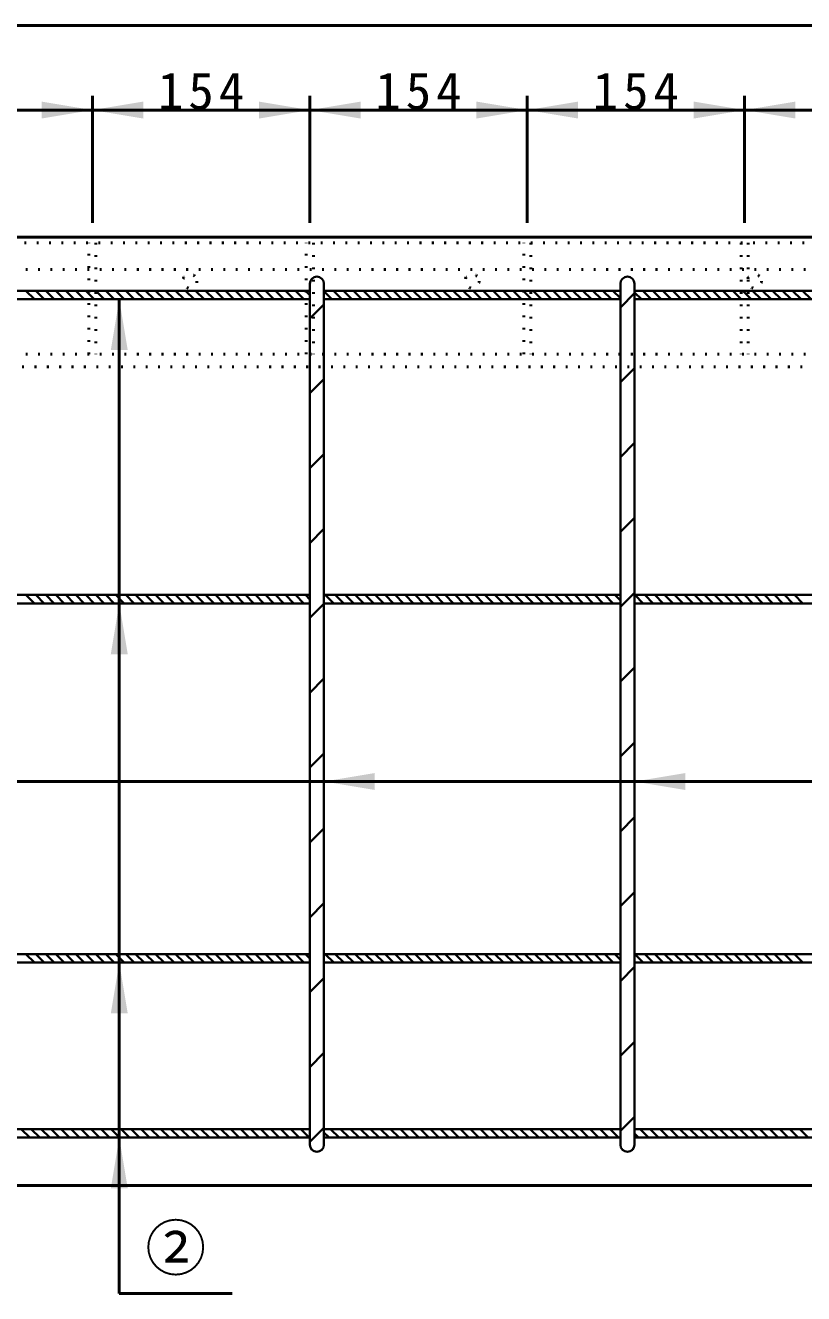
# Model space of a CAD drawing. Units: millimetres, scale not verified. Extents: x -2102 to 2102, y -1485 to 1485.
# Drawn here: x 999 to 1550, y -652 to 246 of the extents above; entities that cross this region are included whole.
import ezdxf
from ezdxf.enums import TextEntityAlignment as Align

# ---------------------------------------------------------------- set-up
doc = ezdxf.new("R2010")
doc.units = ezdxf.units.MM
doc.header["$LTSCALE"] = 5
doc.linetypes.add('DOTTED', pattern=[1.75, 0.25, -1.5])
doc.layers.add('0-0_V-nasSTD', color=7, linetype='Continuous', lineweight=35)
doc.layers.add('0-1_0', color=7, linetype='Continuous', lineweight=50)
doc.styles.add('ＭＳ ゴシック', font='')
doc.styles.get('ＭＳ ゴシック').set_extended_font_data('MS Gothic')

msp = doc.modelspace()

# ---------------------------------------------------------------- linework, layer by layer
at = {"layer": '0-0_V-nasSTD'}
for p, q in [((1200.314, -546.62), (1200.314, 63.38)), ((1210.314, 63.38), (1210.314, -546.62)), ((1420.314, -546.62), (1420.314, 63.38)), ((1430.314, 63.38), (1430.314, -546.62)), ((930.314, 58.38), (1200.314, 58.38)), ((999.145, 58.38), (1005.145, 52.38)), ((1006.216, 58.38), (1012.216, 52.38)), ((1013.287, 58.38), (1019.287, 52.38)), ((1020.358, 58.38), (1026.358, 52.38)), ((1027.429, 58.38), (1033.429, 52.38)), ((1034.5, 58.38), (1040.5, 52.38)), ((1041.571, 58.38), (1047.571, 52.38)), ((1048.642, 58.38), (1054.642, 52.38)), ((1055.713, 58.38), (1061.713, 52.38)), ((1062.784, 58.38), (1068.784, 52.38)), ((1069.855, 58.38), (1075.855, 52.38)), ((1076.927, 58.38), (1082.927, 52.38)), ((1083.998, 58.38), (1089.998, 52.38)), ((1091.069, 58.38), (1097.069, 52.38)), ((1098.14, 58.38), (1104.14, 52.38)), ((1105.211, 58.38), (1111.211, 52.38)), ((1112.282, 58.38), (1118.282, 52.38)), ((1119.353, 58.38), (1125.353, 52.38)), ((1126.424, 58.38), (1132.424, 52.38)), ((1133.495, 58.38), (1139.495, 52.38)), ((1140.566, 58.38), (1146.566, 52.38)), ((1147.637, 58.38), (1153.637, 52.38)), ((1154.708, 58.38), (1160.708, 52.38)), ((1161.779, 58.38), (1167.779, 52.38)), ((1168.85, 58.38), (1174.85, 52.38)), ((1175.921, 58.38), (1181.921, 52.38)), ((1182.993, 58.38), (1188.993, 52.38)), ((1190.064, 58.38), (1196.064, 52.38)), ((1197.135, 58.38), (1200.314, 55.201)), ((1210.314, 58.38), (1420.314, 58.38)), ((1210.314, 58.044), (1215.977, 52.38)), ((1217.048, 58.38), (1223.048, 52.38)), ((1224.12, 58.38), (1230.12, 52.38)), ((1231.191, 58.38), (1237.191, 52.38)), ((1238.262, 58.38), (1244.262, 52.38)), ((1245.333, 58.38), (1251.333, 52.38)), ((1252.404, 58.38), (1258.404, 52.38)), ((1259.475, 58.38), (1265.475, 52.38)), ((1266.546, 58.38), (1272.546, 52.38)), ((1273.617, 58.38), (1279.617, 52.38)), ((1280.688, 58.38), (1286.688, 52.38)), ((1287.759, 58.38), (1293.759, 52.38)), ((1294.83, 58.38), (1300.83, 52.38)), ((1301.901, 58.38), (1307.901, 52.38)), ((1308.972, 58.38), (1314.972, 52.38)), ((1316.043, 58.38), (1322.043, 52.38)), ((1323.114, 58.38), (1329.114, 52.38)), ((1330.186, 58.38), (1336.186, 52.38)), ((1337.257, 58.38), (1343.257, 52.38)), ((1344.328, 58.38), (1350.328, 52.38)), ((1351.399, 58.38), (1357.399, 52.38)), ((1358.47, 58.38), (1364.47, 52.38)), ((1365.541, 58.38), (1371.541, 52.38)), ((1372.612, 58.38), (1378.612, 52.38)), ((1379.683, 58.38), (1385.683, 52.38)), ((1386.754, 58.38), (1392.754, 52.38)), ((1393.825, 58.38), (1399.825, 52.38)), ((1400.896, 58.38), (1406.896, 52.38)), ((1407.967, 58.38), (1413.967, 52.38)), ((1415.038, 58.38), (1420.314, 53.105)), ((1420.314, 46.596), (1430.314, 56.596)), ((1430.314, 58.38), (1635.314, 58.38)), ((1430.314, 57.247), (1435.18, 52.38)), ((1436.252, 58.38), (1442.252, 52.38)), ((1443.323, 58.38), (1449.323, 52.38)), ((1450.394, 58.38), (1456.394, 52.38)), ((1457.465, 58.38), (1463.465, 52.38)), ((1464.536, 58.38), (1470.536, 52.38)), ((1471.607, 58.38), (1477.607, 52.38)), ((1478.678, 58.38), (1484.678, 52.38)), ((1485.749, 58.38), (1491.749, 52.38)), ((1492.82, 58.38), (1498.82, 52.38)), ((1499.891, 58.38), (1505.891, 52.38)), ((1506.962, 58.38), (1512.962, 52.38)), ((1514.033, 58.38), (1520.033, 52.38)), ((1521.104, 58.38), (1527.104, 52.38)), ((1528.175, 58.38), (1534.175, 52.38)), ((1535.247, 58.38), (1541.247, 52.38)), ((1542.318, 58.38), (1548.318, 52.38)), ((1549.389, 58.38), (1555.389, 52.38)), ((930.314, 52.38), (1200.314, 52.38)), ((1200.314, 38.728), (1210.314, 48.728)), ((1420.314, 52.38), (1210.314, 52.38)), ((1430.314, 52.38), (1635.314, 52.38)), ((1420.314, -6.437), (1430.314, 3.563)), ((1200.314, -14.305), (1210.314, -4.305)), ((1420.314, -59.47), (1430.314, -49.47)), ((1200.314, -67.338), (1210.314, -57.338)), ((1420.314, -112.503), (1430.314, -102.503)), ((1200.314, -120.371), (1210.314, -110.371)), ((930.314, -157.12), (1200.314, -157.12)), ((999.145, -157.12), (1005.145, -163.12)), ((1006.216, -157.12), (1012.216, -163.12)), ((1013.287, -157.12), (1019.287, -163.12)), ((1020.358, -157.12), (1026.358, -163.12)), ((1027.429, -157.12), (1033.429, -163.12)), ((1034.5, -157.12), (1040.5, -163.12)), ((1041.571, -157.12), (1047.571, -163.12)), ((1048.642, -157.12), (1054.642, -163.12)), ((1055.713, -157.12), (1061.713, -163.12)), ((1062.784, -157.12), (1068.784, -163.12)), ((1069.855, -157.12), (1075.855, -163.12)), ((1076.927, -157.12), (1082.927, -163.12)), ((1083.998, -157.12), (1089.998, -163.12)), ((1091.069, -157.12), (1097.069, -163.12)), ((1098.14, -157.12), (1104.14, -163.12)), ((1105.211, -157.12), (1111.211, -163.12)), ((1112.282, -157.12), (1118.282, -163.12)), ((1119.353, -157.12), (1125.353, -163.12)), ((1126.424, -157.12), (1132.424, -163.12)), ((1133.495, -157.12), (1139.495, -163.12)), ((1140.566, -157.12), (1146.566, -163.12)), ((1147.637, -157.12), (1153.637, -163.12)), ((1154.708, -157.12), (1160.708, -163.12)), ((1161.779, -157.12), (1167.779, -163.12)), ((1168.85, -157.12), (1174.85, -163.12)), ((1175.921, -157.12), (1181.921, -163.12)), ((1182.993, -157.12), (1188.993, -163.12)), ((1190.064, -157.12), (1196.064, -163.12)), ((1197.135, -157.12), (1200.314, -160.299)), ((1210.314, -157.12), (1420.314, -157.12)), ((1211.277, -157.12), (1217.277, -163.12)), ((1218.348, -157.12), (1224.348, -163.12)), ((1225.419, -157.12), (1231.419, -163.12)), ((1232.49, -157.12), (1238.49, -163.12)), ((1239.561, -157.12), (1245.561, -163.12)), ((1246.632, -157.12), (1252.632, -163.12)), ((1253.703, -157.12), (1259.703, -163.12)), ((1260.774, -157.12), (1266.774, -163.12)), ((1267.845, -157.12), (1273.845, -163.12)), ((1274.916, -157.12), (1280.916, -163.12)), ((1281.987, -157.12), (1287.987, -163.12)), ((1289.059, -157.12), (1295.059, -163.12)), ((1296.13, -157.12), (1302.13, -163.12)), ((1303.201, -157.12), (1309.201, -163.12)), ((1310.272, -157.12), (1316.272, -163.12)), ((1317.343, -157.12), (1323.343, -163.12)), ((1324.414, -157.12), (1330.414, -163.12)), ((1331.485, -157.12), (1337.485, -163.12)), ((1338.556, -157.12), (1344.556, -163.12)), ((1345.627, -157.12), (1351.627, -163.12)), ((1352.698, -157.12), (1358.698, -163.12)), ((1359.769, -157.12), (1365.769, -163.12)), ((1366.84, -157.12), (1372.84, -163.12)), ((1373.911, -157.12), (1379.911, -163.12)), ((1380.982, -157.12), (1386.982, -163.12)), ((1388.054, -157.12), (1394.054, -163.12)), ((1395.125, -157.12), (1401.125, -163.12)), ((1402.196, -157.12), (1408.196, -163.12)), ((1409.267, -157.12), (1415.267, -163.12)), ((1416.338, -157.12), (1420.314, -161.096)), ((1420.314, -165.536), (1430.314, -155.536)), ((1430.314, -157.12), (1635.314, -157.12)), ((1430.48, -157.12), (1436.48, -163.12)), ((1437.551, -157.12), (1443.551, -163.12)), ((1444.622, -157.12), (1450.622, -163.12)), ((1451.693, -157.12), (1457.693, -163.12)), ((1458.764, -157.12), (1464.764, -163.12)), ((1465.835, -157.12), (1471.835, -163.12)), ((1472.906, -157.12), (1478.906, -163.12)), ((1479.977, -157.12), (1485.977, -163.12)), ((1487.048, -157.12), (1493.048, -163.12)), ((1494.12, -157.12), (1500.12, -163.12)), ((1501.191, -157.12), (1507.191, -163.12)), ((1508.262, -157.12), (1514.262, -163.12)), ((1515.333, -157.12), (1521.333, -163.12)), ((1522.404, -157.12), (1528.404, -163.12)), ((1529.475, -157.12), (1535.475, -163.12)), ((1536.546, -157.12), (1542.546, -163.12)), ((1543.617, -157.12), (1549.617, -163.12)), ((930.314, -163.12), (1200.314, -163.12)), ((1200.314, -173.404), (1210.314, -163.404)), ((1420.314, -163.12), (1210.314, -163.12)), ((1430.314, -163.12), (1635.314, -163.12)), ((1420.314, -218.569), (1430.314, -208.569)), ((1200.314, -226.437), (1210.314, -216.437)), ((1200.314, -279.47), (1210.314, -269.47)), ((1420.314, -271.602), (1430.314, -261.602)), ((1200.314, -332.503), (1210.314, -322.503)), ((1420.314, -324.635), (1430.314, -314.635)), ((1420.314, -377.668), (1430.314, -367.668)), ((1200.314, -385.536), (1210.314, -375.536)), ((930.314, -411.62), (1200.314, -411.62)), ((999.145, -411.62), (1005.145, -417.62)), ((1006.216, -411.62), (1012.216, -417.62)), ((1013.287, -411.62), (1019.287, -417.62)), ((1020.358, -411.62), (1026.358, -417.62)), ((1027.429, -411.62), (1033.429, -417.62)), ((1034.5, -411.62), (1040.5, -417.62)), ((1041.571, -411.62), (1047.571, -417.62)), ((1048.642, -411.62), (1054.642, -417.62)), ((1055.713, -411.62), (1061.713, -417.62)), ((1062.784, -411.62), (1068.784, -417.62)), ((1069.855, -411.62), (1075.855, -417.62)), ((1076.927, -411.62), (1082.927, -417.62)), ((1083.998, -411.62), (1089.998, -417.62)), ((1091.069, -411.62), (1097.069, -417.62)), ((1098.14, -411.62), (1104.14, -417.62)), ((1105.211, -411.62), (1111.211, -417.62)), ((1112.282, -411.62), (1118.282, -417.62)), ((1119.353, -411.62), (1125.353, -417.62)), ((1126.424, -411.62), (1132.424, -417.62)), ((1133.495, -411.62), (1139.495, -417.62)), ((1140.566, -411.62), (1146.566, -417.62)), ((1147.637, -411.62), (1153.637, -417.62)), ((1154.708, -411.62), (1160.708, -417.62)), ((1161.779, -411.62), (1167.779, -417.62)), ((1168.85, -411.62), (1174.85, -417.62)), ((1175.921, -411.62), (1181.921, -417.62)), ((1182.993, -411.62), (1188.993, -417.62)), ((1190.064, -411.62), (1196.064, -417.62)), ((1197.135, -411.62), (1200.314, -414.799)), ((1210.314, -411.62), (1420.314, -411.62)), ((1211.277, -411.62), (1217.277, -417.62)), ((1218.348, -411.62), (1224.348, -417.62)), ((1225.419, -411.62), (1231.419, -417.62)), ((1232.49, -411.62), (1238.49, -417.62)), ((1239.561, -411.62), (1245.561, -417.62)), ((1246.632, -411.62), (1252.632, -417.62)), ((1253.703, -411.62), (1259.703, -417.62)), ((1260.774, -411.62), (1266.774, -417.62)), ((1267.845, -411.62), (1273.845, -417.62)), ((1274.916, -411.62), (1280.916, -417.62)), ((1281.987, -411.62), (1287.987, -417.62)), ((1289.059, -411.62), (1295.059, -417.62)), ((1296.13, -411.62), (1302.13, -417.62)), ((1303.201, -411.62), (1309.201, -417.62)), ((1310.272, -411.62), (1316.272, -417.62)), ((1317.343, -411.62), (1323.343, -417.62)), ((1324.414, -411.62), (1330.414, -417.62)), ((1331.485, -411.62), (1337.485, -417.62)), ((1338.556, -411.62), (1344.556, -417.62)), ((1345.627, -411.62), (1351.627, -417.62)), ((1352.698, -411.62), (1358.698, -417.62)), ((1359.769, -411.62), (1365.769, -417.62)), ((1366.84, -411.62), (1372.84, -417.62)), ((1373.911, -411.62), (1379.911, -417.62)), ((1380.982, -411.62), (1386.982, -417.62)), ((1388.054, -411.62), (1394.054, -417.62)), ((1395.125, -411.62), (1401.125, -417.62)), ((1402.196, -411.62), (1408.196, -417.62)), ((1409.267, -411.62), (1415.267, -417.62)), ((1416.338, -411.62), (1420.314, -415.596)), ((1430.314, -411.62), (1635.314, -411.62)), ((1430.48, -411.62), (1436.48, -417.62)), ((1437.551, -411.62), (1443.551, -417.62)), ((1444.622, -411.62), (1450.622, -417.62)), ((1451.693, -411.62), (1457.693, -417.62)), ((1458.764, -411.62), (1464.764, -417.62)), ((1465.835, -411.62), (1471.835, -417.62)), ((1472.906, -411.62), (1478.906, -417.62)), ((1479.977, -411.62), (1485.977, -417.62)), ((1487.048, -411.62), (1493.048, -417.62)), ((1494.12, -411.62), (1500.12, -417.62)), ((1501.191, -411.62), (1507.191, -417.62)), ((1508.262, -411.62), (1514.262, -417.62)), ((1515.333, -411.62), (1521.333, -417.62)), ((1522.404, -411.62), (1528.404, -417.62)), ((1529.475, -411.62), (1535.475, -417.62)), ((1536.546, -411.62), (1542.546, -417.62)), ((1543.617, -411.62), (1549.617, -417.62)), ((930.314, -417.62), (1200.314, -417.62)), ((1420.314, -417.62), (1210.314, -417.62)), ((1420.314, -430.701), (1430.314, -420.701)), ((1430.314, -417.62), (1635.314, -417.62)), ((1200.314, -438.569), (1210.314, -428.569)), ((1420.314, -483.734), (1430.314, -473.734)), ((1200.314, -491.602), (1210.314, -481.602)), ((1420.314, -536.767), (1430.314, -526.767)), ((930.314, -535.62), (1200.314, -535.62)), ((995.866, -535.62), (1001.866, -541.62)), ((1002.937, -535.62), (1008.937, -541.62)), ((1010.008, -535.62), (1016.008, -541.62)), ((1017.079, -535.62), (1023.079, -541.62)), ((1024.15, -535.62), (1030.15, -541.62)), ((1031.221, -535.62), (1037.221, -541.62)), ((1038.292, -535.62), (1044.292, -541.62)), ((1045.363, -535.62), (1051.363, -541.62)), ((1052.434, -535.62), (1058.434, -541.62)), ((1059.505, -535.62), (1065.505, -541.62)), ((1066.576, -535.62), (1072.576, -541.62)), ((1073.647, -535.62), (1079.647, -541.62)), ((1080.718, -535.62), (1086.718, -541.62)), ((1087.789, -535.62), (1093.789, -541.62)), ((1094.861, -535.62), (1100.861, -541.62)), ((1101.932, -535.62), (1107.932, -541.62)), ((1109.003, -535.62), (1115.003, -541.62)), ((1116.074, -535.62), (1122.074, -541.62)), ((1123.145, -535.62), (1129.145, -541.62)), ((1130.216, -535.62), (1136.216, -541.62)), ((1137.287, -535.62), (1143.287, -541.62)), ((1144.358, -535.62), (1150.358, -541.62)), ((1151.429, -535.62), (1157.429, -541.62)), ((1158.5, -535.62), (1164.5, -541.62)), ((1165.571, -535.62), (1171.571, -541.62)), ((1172.642, -535.62), (1178.642, -541.62)), ((1179.713, -535.62), (1185.713, -541.62)), ((1186.784, -535.62), (1192.784, -541.62)), ((1193.855, -535.62), (1199.855, -541.62)), ((1200.314, -544.635), (1210.314, -534.635)), ((1210.314, -535.62), (1420.314, -535.62)), ((1210.314, -537.936), (1213.998, -541.62)), ((1215.069, -535.62), (1221.069, -541.62)), ((1222.14, -535.62), (1228.14, -541.62)), ((1229.211, -535.62), (1235.211, -541.62)), ((1236.282, -535.62), (1242.282, -541.62)), ((1243.353, -535.62), (1249.353, -541.62)), ((1250.424, -535.62), (1256.424, -541.62)), ((1257.495, -535.62), (1263.495, -541.62)), ((1264.566, -535.62), (1270.566, -541.62)), ((1271.637, -535.62), (1277.637, -541.62)), ((1278.708, -535.62), (1284.708, -541.62)), ((1285.779, -535.62), (1291.779, -541.62)), ((1292.85, -535.62), (1298.85, -541.62)), ((1299.921, -535.62), (1305.921, -541.62)), ((1306.993, -535.62), (1312.993, -541.62)), ((1314.064, -535.62), (1320.064, -541.62)), ((1321.135, -535.62), (1327.135, -541.62)), ((1328.206, -535.62), (1334.206, -541.62)), ((1335.277, -535.62), (1341.277, -541.62)), ((1342.348, -535.62), (1348.348, -541.62)), ((1349.419, -535.62), (1355.419, -541.62)), ((1356.49, -535.62), (1362.49, -541.62)), ((1363.561, -535.62), (1369.561, -541.62)), ((1370.632, -535.62), (1376.632, -541.62)), ((1377.703, -535.62), (1383.703, -541.62)), ((1384.774, -535.62), (1390.774, -541.62)), ((1391.845, -535.62), (1397.845, -541.62)), ((1398.916, -535.62), (1404.916, -541.62)), ((1405.987, -535.62), (1411.987, -541.62)), ((1413.059, -535.62), (1419.059, -541.62)), ((1430.314, -535.62), (1635.314, -535.62)), ((1430.314, -538.733), (1433.201, -541.62)), ((1434.272, -535.62), (1440.272, -541.62)), ((1441.343, -535.62), (1447.343, -541.62)), ((1448.414, -535.62), (1454.414, -541.62)), ((1455.485, -535.62), (1461.485, -541.62)), ((1462.556, -535.62), (1468.556, -541.62)), ((1469.627, -535.62), (1475.627, -541.62)), ((1476.698, -535.62), (1482.698, -541.62)), ((1483.769, -535.62), (1489.769, -541.62)), ((1490.84, -535.62), (1496.84, -541.62)), ((1497.911, -535.62), (1503.911, -541.62)), ((1504.982, -535.62), (1510.982, -541.62)), ((1512.054, -535.62), (1518.054, -541.62)), ((1519.125, -535.62), (1525.125, -541.62)), ((1526.196, -535.62), (1532.196, -541.62)), ((1533.267, -535.62), (1539.267, -541.62)), ((1540.338, -535.62), (1546.338, -541.62)), ((1547.409, -535.62), (1553.409, -541.62)), ((930.314, -541.62), (1200.314, -541.62)), ((1420.314, -541.62), (1210.314, -541.62)), ((1430.314, -541.62), (1635.314, -541.62))]:
    msp.add_line(p, q, dxfattribs=at)
at = {"layer": '0-0_V-nasSTD', "lineweight": 50}
for p, q in [((1065.314, -652.12), (1065.314, 52.38)), ((1913.314, -289.305), (815.314, -289.305))]:
    msp.add_line(p, q, dxfattribs=at)
at = {"layer": '0-0_V-nasSTD'}
for centre, start, end in [((1205.314, 63.38), 0, 180), ((1425.314, 63.38), 0, 180), ((1205.314, -546.62), 180, 0), ((1425.314, -546.62), 180, 0)]:
    msp.add_arc(centre, 5, start, end, dxfattribs=at)
for points in [[(1010.314, 180.38), (1010.314, 192.38), (1046.314, 186.38)], [(1046.314, 186.38), (1082.314, 180.38), (1082.314, 192.38)], [(1164.314, 180.38), (1164.314, 192.38), (1200.314, 186.38)], [(1200.314, 186.38), (1236.314, 180.38), (1236.314, 192.38)], [(1318.314, 180.38), (1318.314, 192.38), (1354.314, 186.38)], [(1354.314, 186.38), (1390.314, 180.38), (1390.314, 192.38)], [(1472.314, 180.38), (1472.314, 192.38), (1508.314, 186.38)], [(1508.314, 186.38), (1544.314, 180.38), (1544.314, 192.38)], [(1059.314, 16.38), (1065.314, 52.38), (1071.314, 16.38)], [(1059.314, -199.12), (1065.314, -163.12), (1071.314, -199.12)], [(1210.314, -289.305), (1246.314, -295.305), (1246.314, -283.305)], [(1430.314, -289.305), (1466.314, -295.305), (1466.314, -283.305)], [(1059.314, -453.62), (1065.314, -417.62), (1071.314, -453.62)], [(1059.314, -577.62), (1065.314, -541.62), (1071.314, -577.62)]]:
    msp.add_solid(points, dxfattribs=at)
at = {"layer": '0-1_0'}
for p, q in [((-184.686, 246.38), (1815.314, 246.38)), ((1046.314, 106.38), (1046.314, 196.38)), ((1200.314, 106.38), (1200.314, 196.38)), ((1354.314, 106.38), (1354.314, 196.38)), ((1508.314, 106.38), (1508.314, 196.38)), ((892.314, 186.38), (1046.314, 186.38)), ((1046.314, 186.38), (1200.314, 186.38)), ((1200.314, 186.38), (1354.314, 186.38)), ((1354.314, 186.38), (1508.314, 186.38)), ((1508.314, 186.38), (1662.314, 186.38)), ((-184.686, 96.38), (1815.314, 96.38)), ((-184.686, -575.62), (1815.314, -575.62)), ((1065.314, -652.12), (1145.314, -652.12))]:
    msp.add_line(p, q, dxfattribs=at)
at = {"layer": '0-1_0', "linetype": 'DOTTED'}
for p, q in [((-183.186, 92.38), (1813.814, 92.38)), ((1043.814, 13.38), (1043.814, 92.38)), ((1048.814, 92.38), (1048.814, 13.38)), ((1197.814, 13.38), (1197.814, 92.38)), ((1202.814, 92.38), (1202.814, 13.38)), ((1351.814, 13.38), (1351.814, 92.38)), ((1356.814, 92.38), (1356.814, 13.38)), ((1505.814, 92.38), (1505.814, 13.38)), ((1510.814, 92.38), (1510.814, 13.38)), ((815.314, 73.38), (1813.814, 73.38)), ((815.314, 13.38), (1813.814, 13.38)), ((-184.686, 4.38), (1815.314, 4.38))]:
    msp.add_line(p, q, dxfattribs=at)
for centre in [(1115.314, 65.151), (1315.314, 65.151), (1515.314, 65.151)]:
    msp.add_circle(centre, 5, dxfattribs=at)

# ---------------------------------------------------------------- texts
at = {"layer": '0-0_V-nasSTD', "style": 'ＭＳ ゴシック'}
msp.add_text('②', height=31.67, dxfattribs=at).set_placement((1083.714, -645.12), align=Align.BOTTOM_LEFT)
at = {"layer": '0-0_V-nasSTD', "char_height": 26.39, "attachment_point": 7, "style": 'ＭＳ ゴシック'}
for insert in [(1092.714, 186.38), (1246.714, 186.38), (1400.714, 186.38)]:
    msp.add_mtext('\\T1.2;154', dxfattribs=dict(at, insert=insert))

doc.saveas('drawing.dxf')
